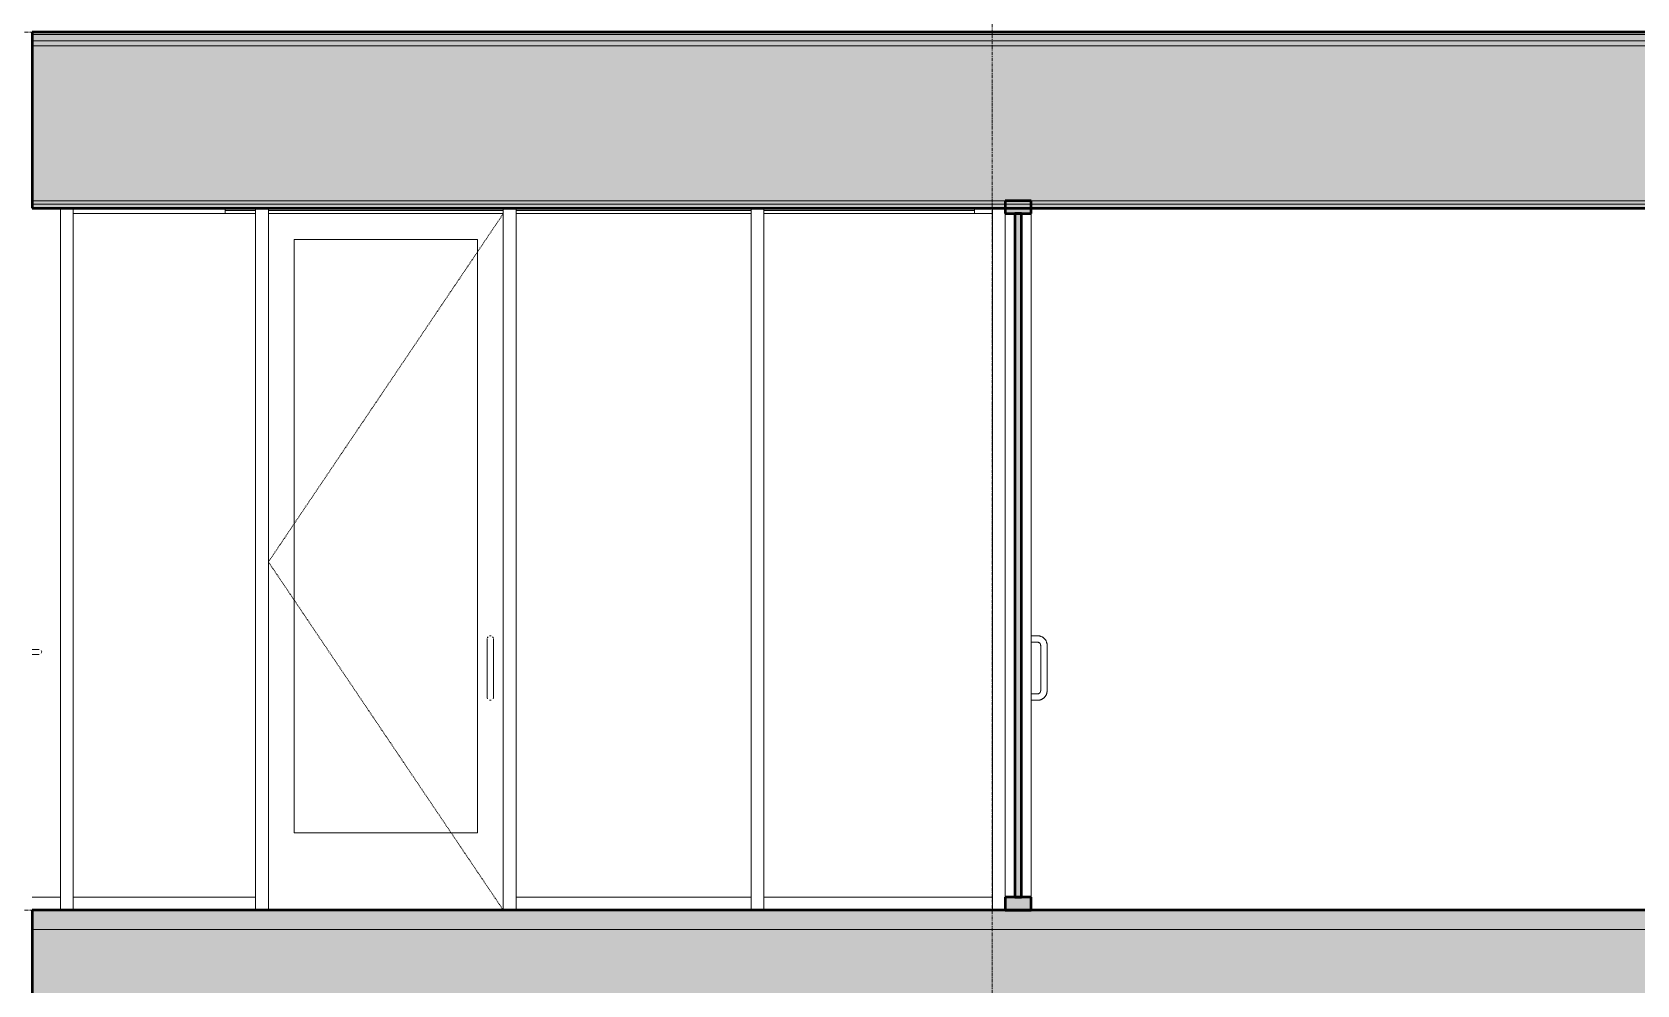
# Model space of a CAD drawing. Header units: inches. Extents: x -4168 to 1483, y -300 to 637.
# Drawn here: x -366.4 to -117.7, y -11.6 to 136 of the extents above; entities that cross this region are included whole.
import ezdxf

# ---------------------------------------------------------------- set-up
doc = ezdxf.new("R2010")
doc.units = ezdxf.units.IN
doc.header["$MEASUREMENT"] = 0
doc.linetypes.add('Dash 1_16_', pattern=[0.125, 0.0625, -0.0625])
doc.linetypes.add('Grid Line 1_2_', pattern=[0.875, 0.5, -0.125, 0.125, -0.125])
for name, color, linetype, lineweight in [('0-3', 10, 'Continuous', 13), ('0-5', 170, 'Continuous', 5), ('A-CLNG-1', 135, 'Continuous', 13), ('A-DOOR-1', 7, 'Dash 1_16_', 9), ('A-DOOR-2', 7, 'Continuous', 9), ('A-DOOR-FRAM-1', 7, 'Continuous', 9), ('A-FLOR-2', 8, 'Continuous', 5), ('A-FLOR-3', 251, 'Continuous', 5), ('A-FLOR-7', 192, 'Continuous', 50), ('A-FLOR-LEVL-1', 51, 'Grid Line 1_2_', 9), ('A-FLOR-MCUT', 51, 'Continuous', 13), ('A-FLOR-PATT-2', 8, 'Continuous', 9), ('A-GLAZ-CURT-1', 90, 'Continuous', 9), ('A-GLAZ-CURT-2', 250, 'Continuous', 50), ('A-GLAZ-CURT-3', 55, 'Continuous', 9), ('A-GLAZ-CWMG-1', 27, 'Continuous', 9), ('A-GLAZ-CWMG-2', 250, 'Continuous', 50), ('A-GLAZ-CWMG-3', 55, 'Continuous', 9), ('A-WALL-3', 135, 'Continuous', 13), ('S-GRID-1', 1, 'Grid Line 1_2_', 9)]:
    doc.layers.add(name, color=color, linetype=linetype, lineweight=lineweight)
pattern_1 = [(0, (99.771, 146.633), (15.36, 3.84), [1.267, -10.253, 1.267, -10.253, -61.44]), (0, (99.771, 146.633), (15.36, 3.84), [-23.04, 1.267, -21.773, 1.267, -10.253, -26.88]), (0, (99.771, 146.633), (15.36, 3.84), [-57.6, 1.267, -6.413, 1.267, -17.933]), (120, (105.531, 148.553), (-11.005538, 11.38215), [1.267, -10.253, 1.267, -10.253, -61.44]), (120, (105.531, 148.553), (-11.005538, 11.38215), [-23.04, 1.267, -21.773, 1.267, -10.253, -26.88]), (120, (105.531, 148.553), (-11.005538, 11.38215), [-57.6, 1.267, -6.413, 1.267, -17.933]), (240, (107.451, 156.233), (-4.354462, -15.22215), [1.267, -10.253, 1.267, -10.253, -61.44]), (240, (107.451, 156.233), (-4.354462, -15.22215), [-23.04, 1.267, -21.773, 1.267, -10.253, -26.88]), (240, (107.451, 156.233), (-4.354462, -15.22215), [-57.6, 1.267, -6.413, 1.267, -17.933])]

# ---------------------------------------------------------------- blocks, each defined once
blk = doc.blocks.new('System Panel - Glazed-2000375-BUILDING SECTION - EAST_WEST AT RAMP - LOOKING SOUTH')
at = {"layer": 'A-GLAZ-CURT-3'}
blk.add_line((-11401.05, 107.87), (-11401.05, 108.75), dxfattribs=at)
blk = doc.blocks.new('Rectangular Mullion - 2_ x 4_ rectangular-1890794-BUILDING SECTION - EAST_WEST AT RAMP - LOOKING SOUTH')
at = {"layer": 'A-GLAZ-CWMG-3'}
blk.add_line((-11426.61, 2), (-11430.99, 2), dxfattribs=at)
blk = doc.blocks.new('Storefront_Entry_Door-_Single_7051 - Store Front Single Door-2030641-BUILDING SECTION - EAST_WEST AT RAMP - LOOKING SOUTH')
at = {"layer": 'A-DOOR-2'}
for p, q in [((-11275.16, 42.5), (-11276.16, 42.5)), ((-11276.16, 41.5), (-11275.16, 41.5)), ((-11274.66, 41), (-11274.66, 34)), ((-11273.66, 34), (-11273.66, 41)), ((-11275.16, 33.5), (-11276.16, 33.5)), ((-11276.16, 32.5), (-11275.16, 32.5))]:
    blk.add_line(p, q, dxfattribs=at)
at = {"layer": 'A-DOOR-2', "flags": 128}
for points in [[(-11273.66, 41), (-11273.67, 41.06), (-11273.67, 41.12), (-11273.68, 41.18), (-11273.68, 41.24), (-11273.69, 41.3), (-11273.71, 41.36), (-11273.72, 41.41), (-11273.74, 41.47), (-11273.76, 41.53), (-11273.78, 41.58), (-11273.81, 41.64), (-11273.83, 41.69), (-11273.86, 41.75), (-11273.89, 41.8), (-11273.93, 41.85), (-11273.96, 41.9), (-11274, 41.94), (-11274.04, 41.99), (-11274.08, 42.03), (-11274.12, 42.08), (-11274.16, 42.12), (-11274.21, 42.16), (-11274.26, 42.19), (-11274.3, 42.23), (-11274.35, 42.26), (-11274.41, 42.29), (-11274.46, 42.32), (-11274.51, 42.35), (-11274.57, 42.38), (-11274.62, 42.4), (-11274.68, 42.42), (-11274.73, 42.44), (-11274.79, 42.45), (-11274.85, 42.47), (-11274.91, 42.48), (-11274.97, 42.49), (-11275.03, 42.49), (-11275.09, 42.5), (-11275.15, 42.5), (-11275.16, 42.5)], [(-11275.16, 41.5), (-11275.14, 41.5), (-11275.12, 41.5), (-11275.1, 41.5), (-11275.08, 41.49), (-11275.07, 41.49), (-11275.05, 41.49), (-11275.03, 41.48), (-11275.01, 41.47), (-11274.99, 41.47), (-11274.97, 41.46), (-11274.95, 41.45), (-11274.93, 41.44), (-11274.92, 41.43), (-11274.9, 41.42), (-11274.88, 41.41), (-11274.87, 41.4), (-11274.85, 41.39), (-11274.83, 41.38), (-11274.82, 41.36), (-11274.81, 41.35), (-11274.79, 41.33), (-11274.78, 41.32), (-11274.77, 41.3), (-11274.75, 41.29), (-11274.74, 41.27), (-11274.73, 41.25), (-11274.72, 41.24), (-11274.71, 41.22), (-11274.71, 41.2), (-11274.7, 41.18), (-11274.69, 41.16), (-11274.69, 41.14), (-11274.68, 41.12), (-11274.68, 41.1), (-11274.67, 41.08), (-11274.67, 41.07), (-11274.67, 41.05), (-11274.67, 41.03), (-11274.66, 41.01), (-11274.66, 41)], [(-11275.16, 32.5), (-11275.1, 32.5), (-11275.04, 32.5), (-11274.98, 32.51), (-11274.93, 32.52), (-11274.87, 32.53), (-11274.81, 32.54), (-11274.75, 32.56), (-11274.69, 32.58), (-11274.64, 32.6), (-11274.58, 32.62), (-11274.53, 32.64), (-11274.47, 32.67), (-11274.42, 32.7), (-11274.37, 32.73), (-11274.32, 32.76), (-11274.27, 32.8), (-11274.22, 32.83), (-11274.18, 32.87), (-11274.13, 32.91), (-11274.09, 32.95), (-11274.05, 33), (-11274.01, 33.04), (-11273.97, 33.09), (-11273.94, 33.14), (-11273.9, 33.19), (-11273.87, 33.24), (-11273.84, 33.29), (-11273.81, 33.35), (-11273.79, 33.4), (-11273.77, 33.46), (-11273.75, 33.51), (-11273.73, 33.57), (-11273.71, 33.63), (-11273.7, 33.69), (-11273.69, 33.75), (-11273.68, 33.8), (-11273.67, 33.86), (-11273.67, 33.92), (-11273.66, 33.98), (-11273.66, 34)], [(-11274.66, 34), (-11274.66, 33.98), (-11274.67, 33.96), (-11274.67, 33.94), (-11274.67, 33.92), (-11274.67, 33.9), (-11274.68, 33.88), (-11274.68, 33.86), (-11274.69, 33.84), (-11274.7, 33.82), (-11274.7, 33.81), (-11274.71, 33.79), (-11274.72, 33.77), (-11274.73, 33.75), (-11274.74, 33.73), (-11274.75, 33.72), (-11274.76, 33.7), (-11274.78, 33.69), (-11274.79, 33.67), (-11274.8, 33.66), (-11274.82, 33.64), (-11274.83, 33.63), (-11274.85, 33.61), (-11274.86, 33.6), (-11274.88, 33.59), (-11274.89, 33.58), (-11274.91, 33.57), (-11274.93, 33.56), (-11274.95, 33.55), (-11274.96, 33.54), (-11274.98, 33.53), (-11275, 33.53), (-11275.02, 33.52), (-11275.04, 33.52), (-11275.06, 33.51), (-11275.08, 33.51), (-11275.1, 33.5), (-11275.12, 33.5), (-11275.14, 33.5), (-11275.16, 33.5), (-11275.16, 33.5)]]:
    blk.add_lwpolyline(points, dxfattribs=at)
blk = doc.blocks.new('System Panel - Glazed-2030645-BUILDING SECTION - EAST_WEST AT RAMP - LOOKING SOUTH')
at = {"layer": 'A-GLAZ-CURT-1'}
blk.add_hatch(color=256, dxfattribs=at).paths.add_polyline_path([(-11277.66, 2), (-11277.66, 107.88), (-11278.66, 107.88), (-11278.66, 2)], flags=0)
at = {"layer": 'A-GLAZ-CURT-2'}
for p, q in [((-11278.66, 107.88), (-11278.66, 2)), ((-11277.66, 107.88), (-11278.66, 107.88)), ((-11277.66, 2), (-11277.66, 107.88)), ((-11278.66, 2), (-11277.66, 2))]:
    blk.add_line(p, q, dxfattribs=at)
blk = doc.blocks.new('Rectangular Mullion - 2_ x 4_ rectangular-1890806-BUILDING SECTION - EAST_WEST AT RAMP - LOOKING SOUTH')
at = {"layer": 'A-GLAZ-CWMG-1'}
blk.add_hatch(color=256, dxfattribs=at).paths.add_polyline_path([(-11278.66, 107.88), (-11276.16, 107.88), (-11276.16, 108.75), (-11280.16, 108.75), (-11280.16, 107.88)], flags=0)
at = {"layer": 'A-GLAZ-CWMG-2'}
for p, q in [((-11280.16, 109.88), (-11280.16, 107.88)), ((-11276.16, 109.88), (-11280.16, 109.88)), ((-11276.16, 107.88), (-11276.16, 109.88)), ((-11280.16, 107.88), (-11276.16, 107.88))]:
    blk.add_line(p, q, dxfattribs=at)
blk = doc.blocks.new('Rectangular Mullion - 2_ x 4_ rectangular-1890807-BUILDING SECTION - EAST_WEST AT RAMP - LOOKING SOUTH')
at = {"layer": 'A-GLAZ-CWMG-1'}
blk.add_hatch(color=256, dxfattribs=at).paths.add_polyline_path([(-11277.66, 0), (-11276.16, 0), (-11276.16, 2), (-11280.16, 2), (-11280.16, 0), (-11278.66, 0)], flags=0)
at = {"layer": 'A-GLAZ-CWMG-2'}
for p, q in [((-11280.16, 2), (-11280.16, 0)), ((-11276.16, 2), (-11280.16, 2)), ((-11280.16, 0), (-11276.16, 0)), ((-11276.16, 0), (-11276.16, 2))]:
    blk.add_line(p, q, dxfattribs=at)
blk = doc.blocks.new('Rectangular Mullion - 2_ x 4_ rectangular-2030640-BUILDING SECTION - EAST_WEST AT RAMP - LOOKING SOUTH')
at = {"layer": 'A-GLAZ-CWMG-3'}
for p, q in [((-11280.16, 2), (-11280.16, 107.88)), ((-11276.16, 107.88), (-11276.16, 2))]:
    blk.add_line(p, q, dxfattribs=at)
blk = doc.blocks.new('System Panel - Glazed-2030649-BUILDING SECTION - EAST_WEST AT RAMP - LOOKING SOUTH')
at = {"layer": 'A-GLAZ-CURT-3'}
blk.add_line((-11282.16, 107.88), (-11317.56, 107.88), dxfattribs=at)
blk = doc.blocks.new('Rectangular Mullion - 2_ x 4_ rectangular-1890816-BUILDING SECTION - EAST_WEST AT RAMP - LOOKING SOUTH')
at = {"layer": 'A-GLAZ-CWMG-3'}
for p, q in [((-11317.56, 0), (-11317.56, 2)), ((-11317.56, 2), (-11282.16, 2)), ((-11282.16, 2), (-11282.16, 0))]:
    blk.add_line(p, q, dxfattribs=at)
blk = doc.blocks.new('Rectangular Mullion - 2_ x 4_ rectangular-2030642-BUILDING SECTION - EAST_WEST AT RAMP - LOOKING SOUTH')
at = {"layer": 'A-GLAZ-CWMG-3'}
for p, q in [((-11426.61, 108.75), (-11426.61, 0)), ((-11424.61, 108.75), (-11424.61, 0))]:
    blk.add_line(p, q, dxfattribs=at)
blk = doc.blocks.new('Rectangular Mullion - 2_ x 4_ rectangular-2030650-BUILDING SECTION - EAST_WEST AT RAMP - LOOKING SOUTH')
at = {"layer": 'A-GLAZ-CWMG-3'}
blk.add_line((-11282.16, 0), (-11282.16, 108.75), dxfattribs=at)
blk = doc.blocks.new('Storefront_Entry_Door-_Single_7051 - Store Front Single Door-2030651-BUILDING SECTION - EAST_WEST AT RAMP - LOOKING SOUTH')
at = {"layer": 'A-DOOR-1'}
for p, q in [((-11394.36, 53.94), (-11357.96, 107.88)), ((-11357.96, 0), (-11394.36, 53.94))]:
    blk.add_line(p, q, dxfattribs=at)
at = {"layer": 'A-DOOR-2'}
for p, q in [((-11360.46, 41), (-11360.46, 34)), ((-11359.46, 34), (-11359.46, 41))]:
    blk.add_line(p, q, dxfattribs=at)
at = {"layer": 'A-DOOR-2', "flags": 128}
for points in [[(-11360.46, 42), (-11360.46, 42), (-11360.46, 42), (-11360.46, 41.99), (-11360.46, 41.99), (-11360.46, 41.98), (-11360.46, 41.97), (-11360.46, 41.96), (-11360.46, 41.95), (-11360.46, 41.94), (-11360.46, 41.92), (-11360.46, 41.9), (-11360.46, 41.89), (-11360.46, 41.87), (-11360.46, 41.85), (-11360.46, 41.83), (-11360.46, 41.8), (-11360.46, 41.78), (-11360.46, 41.75), (-11360.46, 41.72), (-11360.46, 41.7), (-11360.46, 41.67), (-11360.46, 41.64), (-11360.46, 41.61), (-11360.46, 41.57), (-11360.46, 41.54), (-11360.46, 41.51), (-11360.46, 41.47), (-11360.46, 41.44), (-11360.46, 41.4), (-11360.46, 41.36), (-11360.46, 41.32), (-11360.46, 41.29), (-11360.46, 41.25), (-11360.46, 41.21), (-11360.46, 41.17), (-11360.46, 41.13), (-11360.46, 41.09), (-11360.46, 41.05), (-11360.46, 41.01), (-11360.46, 41)], [(-11359.46, 41), (-11359.46, 41.04), (-11359.46, 41.08), (-11359.46, 41.12), (-11359.46, 41.16), (-11359.46, 41.2), (-11359.46, 41.24), (-11359.46, 41.28), (-11359.46, 41.31), (-11359.46, 41.35), (-11359.46, 41.39), (-11359.46, 41.43), (-11359.46, 41.46), (-11359.46, 41.5), (-11359.46, 41.53), (-11359.46, 41.56), (-11359.46, 41.6), (-11359.46, 41.63), (-11359.46, 41.66), (-11359.46, 41.69), (-11359.46, 41.72), (-11359.46, 41.74), (-11359.46, 41.77), (-11359.46, 41.8), (-11359.46, 41.82), (-11359.46, 41.84), (-11359.46, 41.86), (-11359.46, 41.88), (-11359.46, 41.9), (-11359.46, 41.92), (-11359.46, 41.93), (-11359.46, 41.95), (-11359.46, 41.96), (-11359.46, 41.97), (-11359.46, 41.98), (-11359.46, 41.99), (-11359.46, 41.99), (-11359.46, 42), (-11359.46, 42), (-11359.46, 42)], [(-11360.46, 34), (-11360.46, 33.96), (-11360.46, 33.92), (-11360.46, 33.88), (-11360.46, 33.84), (-11360.46, 33.8), (-11360.46, 33.76), (-11360.46, 33.72), (-11360.46, 33.69), (-11360.46, 33.65), (-11360.46, 33.61), (-11360.46, 33.57), (-11360.46, 33.54), (-11360.46, 33.5), (-11360.46, 33.47), (-11360.46, 33.44), (-11360.46, 33.4), (-11360.46, 33.37), (-11360.46, 33.34), (-11360.46, 33.31), (-11360.46, 33.28), (-11360.46, 33.26), (-11360.46, 33.23), (-11360.46, 33.2), (-11360.46, 33.18), (-11360.46, 33.16), (-11360.46, 33.14), (-11360.46, 33.12), (-11360.46, 33.1), (-11360.46, 33.08), (-11360.46, 33.07), (-11360.46, 33.05), (-11360.46, 33.04), (-11360.46, 33.03), (-11360.46, 33.02), (-11360.46, 33.01), (-11360.46, 33.01), (-11360.46, 33), (-11360.46, 33), (-11360.46, 33)], [(-11359.46, 33), (-11359.46, 33), (-11359.46, 33), (-11359.46, 33.01), (-11359.46, 33.01), (-11359.46, 33.02), (-11359.46, 33.03), (-11359.46, 33.04), (-11359.46, 33.05), (-11359.46, 33.06), (-11359.46, 33.08), (-11359.46, 33.1), (-11359.46, 33.11), (-11359.46, 33.13), (-11359.46, 33.15), (-11359.46, 33.17), (-11359.46, 33.2), (-11359.46, 33.22), (-11359.46, 33.25), (-11359.46, 33.28), (-11359.46, 33.3), (-11359.46, 33.33), (-11359.46, 33.36), (-11359.46, 33.39), (-11359.46, 33.43), (-11359.46, 33.46), (-11359.46, 33.49), (-11359.46, 33.53), (-11359.46, 33.56), (-11359.46, 33.6), (-11359.46, 33.64), (-11359.46, 33.68), (-11359.46, 33.71), (-11359.46, 33.75), (-11359.46, 33.79), (-11359.46, 33.83), (-11359.46, 33.87), (-11359.46, 33.91), (-11359.46, 33.95), (-11359.46, 33.99), (-11359.46, 34)]]:
    blk.add_lwpolyline(points, dxfattribs=at)
at = {"layer": 'A-DOOR-2'}
for centre, start, end in [((-11359.96, 42), 135, 165), ((-11359.96, 42), 90, 105), ((-11359.96, 42), 75, 90), ((-11359.96, 42), 15, 45), ((-11359.96, 33), 180, 210), ((-11359.96, 33), 255, 270), ((-11359.96, 33), 270, 285), ((-11359.96, 33), 330, 0)]:
    blk.add_arc(centre, 0.5, start, end, dxfattribs=at)
at = {"layer": 'A-DOOR-FRAM-1'}
for p, q in [((-11357.96, 107.88), (-11394.36, 107.88)), ((-11394.36, 107.88), (-11394.36, 0)), ((-11357.96, 0), (-11357.96, 107.88)), ((-11390.36, 103.88), (-11361.96, 103.88)), ((-11390.36, 12), (-11390.36, 103.88)), ((-11361.96, 103.88), (-11361.96, 12)), ((-11361.96, 12), (-11390.36, 12))]:
    blk.add_line(p, q, dxfattribs=at)
blk = doc.blocks.new('Rectangular Mullion - 2_ x 4_ rectangular-V13-BUILDING SECTION - EAST_WEST AT RAMP - LOOKING SOUTH')
at = {"layer": 'A-GLAZ-CWMG-3'}
for p, q in [((-11357.96, 108.75), (-11357.96, 0)), ((-11355.96, 108.75), (-11355.96, 0))]:
    blk.add_line(p, q, dxfattribs=at)
blk = doc.blocks.new('System Panel - Glazed-2100826-BUILDING SECTION - EAST_WEST AT RAMP - LOOKING SOUTH')
at = {"layer": 'A-GLAZ-CURT-3'}
blk.add_line((-11396.36, 107.88), (-11424.61, 107.88), dxfattribs=at)
blk = doc.blocks.new('System Panel - Glazed-2030653-BUILDING SECTION - EAST_WEST AT RAMP - LOOKING SOUTH')
at = {"layer": 'A-GLAZ-CURT-3'}
blk.add_line((-11319.56, 107.88), (-11355.96, 107.88), dxfattribs=at)
blk = doc.blocks.new('Rectangular Mullion - 2_ x 4_ rectangular-2100825-BUILDING SECTION - EAST_WEST AT RAMP - LOOKING SOUTH')
at = {"layer": 'A-GLAZ-CWMG-3'}
for p, q in [((-11424.61, 0), (-11424.61, 2)), ((-11424.61, 2), (-11396.36, 2)), ((-11396.36, 2), (-11396.36, 0))]:
    blk.add_line(p, q, dxfattribs=at)
blk = doc.blocks.new('Rectangular Mullion - 2_ x 4_ rectangular-2030648-BUILDING SECTION - EAST_WEST AT RAMP - LOOKING SOUTH')
at = {"layer": 'A-GLAZ-CWMG-3'}
for p, q in [((-11396.36, 108.75), (-11396.36, 0)), ((-11394.36, 108.75), (-11394.36, 0))]:
    blk.add_line(p, q, dxfattribs=at)
blk = doc.blocks.new('Rectangular Mullion - 2_ x 4_ rectangular-1978850-BUILDING SECTION - EAST_WEST AT RAMP - LOOKING SOUTH')
at = {"layer": 'A-GLAZ-CWMG-3'}
for p, q in [((-11355.96, 0), (-11355.96, 2)), ((-11355.96, 2), (-11319.56, 2)), ((-11319.56, 2), (-11319.56, 0))]:
    blk.add_line(p, q, dxfattribs=at)
blk = doc.blocks.new('CTR - 1st Phase - Common Walls_rvt-2-BUILDING SECTION - EAST_WEST AT RAMP - LOOKING SOUTH')
at = {"layer": '0-3'}
for name, p in [('Rectangular Mullion - 2_ x 4_ rectangular-1890806-BUILDING SECTION - EAST_WEST AT RAMP - LOOKING SOUTH', (0, 0)), ('Rectangular Mullion - 2_ x 4_ rectangular-2030642-BUILDING SECTION - EAST_WEST AT RAMP - LOOKING SOUTH', (0, 0)), ('System Panel - Glazed-2100826-BUILDING SECTION - EAST_WEST AT RAMP - LOOKING SOUTH', (0, 0)), ('System Panel - Glazed-2000375-BUILDING SECTION - EAST_WEST AT RAMP - LOOKING SOUTH', (0, 0)), ('Rectangular Mullion - 2_ x 4_ rectangular-2030648-BUILDING SECTION - EAST_WEST AT RAMP - LOOKING SOUTH', (0, 0)), ('Storefront_Entry_Door-_Single_7051 - Store Front Single Door-2030651-BUILDING SECTION - EAST_WEST AT RAMP - LOOKING SOUTH', (0, 0)), ('Rectangular Mullion - 2_ x 4_ rectangular-V13-BUILDING SECTION - EAST_WEST AT RAMP - LOOKING SOUTH', (0, 0)), ('System Panel - Glazed-2030653-BUILDING SECTION - EAST_WEST AT RAMP - LOOKING SOUTH', (0, 0)), ('Rectangular Mullion - 2_ x 4_ rectangular-2030648-BUILDING SECTION - EAST_WEST AT RAMP - LOOKING SOUTH', (76.8, 0)), ('System Panel - Glazed-2030649-BUILDING SECTION - EAST_WEST AT RAMP - LOOKING SOUTH', (0, 0)), ('Rectangular Mullion - 2_ x 4_ rectangular-2030650-BUILDING SECTION - EAST_WEST AT RAMP - LOOKING SOUTH', (0, 0)), ('Rectangular Mullion - 2_ x 4_ rectangular-2030640-BUILDING SECTION - EAST_WEST AT RAMP - LOOKING SOUTH', (0, 0)), ('System Panel - Glazed-2030645-BUILDING SECTION - EAST_WEST AT RAMP - LOOKING SOUTH', (0, 0)), ('Storefront_Entry_Door-_Single_7051 - Store Front Single Door-2030641-BUILDING SECTION - EAST_WEST AT RAMP - LOOKING SOUTH', (0, 0)), ('Rectangular Mullion - 2_ x 4_ rectangular-1890794-BUILDING SECTION - EAST_WEST AT RAMP - LOOKING SOUTH', (0, 0)), ('Rectangular Mullion - 2_ x 4_ rectangular-2100825-BUILDING SECTION - EAST_WEST AT RAMP - LOOKING SOUTH', (0, 0)), ('Rectangular Mullion - 2_ x 4_ rectangular-1978850-BUILDING SECTION - EAST_WEST AT RAMP - LOOKING SOUTH', (0, 0)), ('Rectangular Mullion - 2_ x 4_ rectangular-1890816-BUILDING SECTION - EAST_WEST AT RAMP - LOOKING SOUTH', (0, 0)), ('Rectangular Mullion - 2_ x 4_ rectangular-1890807-BUILDING SECTION - EAST_WEST AT RAMP - LOOKING SOUTH', (0, 0))]:
    blk.add_blockref(name, p, dxfattribs=at)
blk = doc.blocks.new('HOLLOW METAL - STAIR DOOR-2009181-BUILDING SECTION - EAST_WEST AT RAMP - LOOKING SOUTH')
at = {"layer": 'A-DOOR-2'}
for p, q in [((-11430.49, 40.39), (-11430.99, 40.39)), ((-11430.99, 39.61), (-11430.49, 39.61))]:
    blk.add_line(p, q, dxfattribs=at)
at = {"layer": 'A-DOOR-2', "flags": 128}
for points in [[(-11429.9, 40.39), (-11429.9, 40.39), (-11429.9, 40.39), (-11429.91, 40.39), (-11429.91, 40.39), (-11429.91, 40.39), (-11429.92, 40.39), (-11429.93, 40.39), (-11429.93, 40.39), (-11429.94, 40.39), (-11429.95, 40.39), (-11429.96, 40.39), (-11429.97, 40.39), (-11429.98, 40.39), (-11429.99, 40.39), (-11430.01, 40.39), (-11430.02, 40.39), (-11430.03, 40.39), (-11430.05, 40.39), (-11430.07, 40.39), (-11430.08, 40.39), (-11430.1, 40.39), (-11430.12, 40.39), (-11430.14, 40.39), (-11430.15, 40.39), (-11430.17, 40.39), (-11430.19, 40.39), (-11430.21, 40.39), (-11430.24, 40.39), (-11430.26, 40.39), (-11430.28, 40.39), (-11430.3, 40.39), (-11430.32, 40.39), (-11430.35, 40.39), (-11430.37, 40.39), (-11430.39, 40.39), (-11430.42, 40.39), (-11430.44, 40.39), (-11430.46, 40.39), (-11430.49, 40.39), (-11430.49, 40.39)], [(-11430.49, 39.61), (-11430.47, 39.61), (-11430.45, 39.61), (-11430.42, 39.61), (-11430.4, 39.61), (-11430.38, 39.61), (-11430.35, 39.61), (-11430.33, 39.61), (-11430.31, 39.61), (-11430.29, 39.61), (-11430.26, 39.61), (-11430.24, 39.61), (-11430.22, 39.61), (-11430.2, 39.61), (-11430.18, 39.61), (-11430.16, 39.61), (-11430.14, 39.61), (-11430.12, 39.61), (-11430.1, 39.61), (-11430.09, 39.61), (-11430.07, 39.61), (-11430.05, 39.61), (-11430.04, 39.61), (-11430.02, 39.61), (-11430.01, 39.61), (-11430, 39.61), (-11429.98, 39.61), (-11429.97, 39.61), (-11429.96, 39.61), (-11429.95, 39.61), (-11429.94, 39.61), (-11429.93, 39.61), (-11429.93, 39.61), (-11429.92, 39.61), (-11429.92, 39.61), (-11429.91, 39.61), (-11429.91, 39.61), (-11429.91, 39.61), (-11429.9, 39.61), (-11429.9, 39.61)]]:
    blk.add_lwpolyline(points, dxfattribs=at)
at = {"layer": 'A-DOOR-2'}
for start, end in [(90, 97.2275), (0, 30), (330, 0), (262.7725, 270)]:
    blk.add_arc((-11429.9, 40), 0.394, start, end, dxfattribs=at)
blk = doc.blocks.new('CTR - 1st Phase -Stairs _ Elevators_rvt-2-BUILDING SECTION - EAST_WEST AT RAMP - LOOKING SOUTH')
at = {"layer": '0-3'}
blk.add_blockref('HOLLOW METAL - STAIR DOOR-2009181-BUILDING SECTION - EAST_WEST AT RAMP - LOOKING SOUTH', (0, 0), dxfattribs=at)

msp = doc.modelspace()

# ---------------------------------------------------------------- hatches: boundary and pattern name
at = {"layer": 'A-FLOR-2'}
h = msp.add_hatch(color=256, dxfattribs=at)
h.paths.add_polyline_path([(-1018.4145, 135.625), (-774.4226, 135.625), (-774.4226, 135.875), (-1045.7726, 135.875), (-1045.7726, 135.625), (-1021.6226, 135.625)], flags=0)
h.paths.add_polyline_path([(834.9012, 135.625), (1076.1274, 135.625), (1076.1274, 135.875), (-366.4226, 135.875), (-366.4226, 135.625), (806.3335, 135.625)], flags=0)
at = {"layer": 'A-FLOR-3'}
h = msp.add_hatch(color=256, dxfattribs=at)
h.paths.add_polyline_path([(-1016.4976, 109.375), (-778.1726, 109.3827), (-778.1726, 109.875), (-1016.4976, 109.875), (-1016.4976, 109.4358)], flags=0)
h.paths.add_polyline_path([(-774.4226, 109.375), (-774.4226, 109.875), (-774.6726, 109.875), (-774.6726, 109.375)], flags=0)
h.paths.add_polyline_path([(756.0367, 109.375), (1046.8524, 109.375), (1046.8524, 109.875), (-366.4226, 109.875), (-366.4226, 109.375), (711.9774, 109.375)], flags=0)
at = {"layer": 'A-FLOR-PATT-2'}
h = msp.add_hatch(dxfattribs=at)
h.set_pattern_fill('FP_25', color=256, style=0, pattern_type=2)
h.set_pattern_definition([(0, (99.771, 146.633), (0, 4.798), []), (315, (99.7708, 146.633), (4.798427, 0), [6.786, -6.786]), (45, (99.7708, 146.633), (4.798427, 0), [6.786, -6.786])])
h.paths.add_polyline_path([(-1022.6226, 133.875), (-774.4226, 133.875), (-774.4226, 134.625), (-1051.2726, 134.625), (-1051.2726, 133.875), (-1023.6226, 133.875)], flags=0)
h.paths.add_polyline_path([(834.9012, 133.875), (1081.6274, 133.875), (1081.5963, 134.625), (-366.4226, 134.625), (-366.4226, 133.875), (821.9952, 133.875)], flags=0)
h = msp.add_hatch(dxfattribs=at)
h.set_pattern_fill('FP_24', color=256, style=0, pattern_type=2)
h.set_pattern_definition(pattern_1)
h.paths.add_polyline_path([(-1045.1476, 134.625), (-774.4226, 134.625), (-774.4226, 135.625), (-1045.7726, 135.625), (-1045.7726, 134.625)], flags=0)
h.paths.add_polyline_path([(834.9012, 134.625), (1076.1274, 134.625), (1076.1274, 135.625), (-366.4226, 135.625), (-366.4226, 134.625), (815.2831, 134.625)], flags=0)
h = msp.add_hatch(dxfattribs=at)
h.set_pattern_fill('FP_26', color=256, style=0, pattern_type=2)
h.set_pattern_definition([(161.57, (100.2508, 147.113), (-3.8399538, -1.54e-05), [0, -27.322, 3.034, 0]), (18.43, (99.2908, 147.113), (-3.8399538, 1.54e-05), [0, -27.322, 3.034, 0]), (108.43, (100.2508, 147.113), (1.919622, -9.6005246), [9.106, -21.25]), (71.57, (99.2908, 147.113), (1.919622, 9.6005246), [9.106, -21.25])])
h.paths.add_polyline_path([(-1051.2726, 109.875), (-774.4226, 109.875), (-774.4226, 133.875), (-1051.2726, 133.875), (-1051.2726, 114.4085)], flags=0)
h.paths.add_polyline_path([(-366.4226, 109.875), (1081.6274, 109.875), (1081.6274, 133.875), (-366.4226, 133.875), (-366.4226, 114.4085)], flags=0)
h = msp.add_hatch(dxfattribs=at)
h.set_pattern_fill('FP_23', color=256, style=0, pattern_type=2)
h.set_pattern_definition([(0, (99.771, 146.633), (30.72, 7.68), [1.267, -21.773, 1.267, -21.773, -122.88]), (0, (99.771, 146.633), (30.72, 7.68), [-46.08, 1.267, -44.813, 1.267, -21.773, -53.76]), (0, (99.771, 146.633), (30.72, 7.68), [-115.2, 1.267, -14.093, 1.267, -37.133]), (120, (111.291, 150.473), (-22.011075, 22.7643), [1.267, -21.773, 1.267, -21.773, -122.88]), (120, (111.291, 150.473), (-22.011075, 22.7643), [-46.08, 1.267, -44.813, 1.267, -21.773, -53.76]), (120, (111.291, 150.473), (-22.011075, 22.7643), [-115.2, 1.267, -14.093, 1.267, -37.133]), (240, (115.131, 165.833), (-8.708925, -30.4443), [1.267, -21.773, 1.267, -21.773, -122.88]), (240, (115.131, 165.833), (-8.708925, -30.4443), [-46.08, 1.267, -44.813, 1.267, -21.773, -53.76]), (240, (115.131, 165.833), (-8.708925, -30.4443), [-115.2, 1.267, -14.093, 1.267, -37.133])])
h.paths.add_polyline_path([(-774.6726, 108.75), (-774.4226, 108.75), (-774.4226, 109.375), (-774.6726, 109.375), (-774.6726, 108.7506)], flags=0)
h.paths.add_polyline_path([(-778.1726, 108.75), (-778.1726, 109.375), (-1016.4976, 109.375), (-1016.4976, 108.75), (-778.4226, 108.75)], flags=0)
h.paths.add_polyline_path([(-366.4226, 108.75), (1046.8524, 108.75), (1046.8524, 109.375), (-366.4226, 109.375)], flags=0)
h = msp.add_hatch(dxfattribs=at)
h.set_pattern_fill('FP_24', color=256, style=0, pattern_type=2)
h.set_pattern_definition(pattern_1)
h.paths.add_polyline_path([(-776.6226, -3), (-774.4226, -3), (-774.4226, 0), (-1022.6226, 0), (-1022.6226, -3), (-778.4226, -3)], flags=0)
h.paths.add_polyline_path([(691.7774, -3), (1052.9774, -3), (1052.9774, 0), (-366.4226, 0), (-366.4226, -3), (677.1722, -3)], flags=0)
h = msp.add_hatch(dxfattribs=at)
h.set_pattern_fill('FP_35', color=256, style=0, pattern_type=2)
h.set_pattern_definition([(50, (99.77, 146.633), (27.5427, -2.4099), [2.88, -31.68]), (355, (99.77, 146.633), (-5.32784, 28.8843), [2.304, -25.344]), (100.451, (102.067, 146.432), (22.2153, 26.4739), [2.448, -26.924]), (46.184, (99.77, 154.313), (40.9819, -6.3564), [4.32, -47.52]), (96.636, (103.187, 153.784), (35.8907, 37.4062), [3.671, -40.386]), (351.184, (99.77, 154.313), (35.891, 37.4062), [3.456, -38.016]), (21, (103.61, 152.393), (22.92104, -15.46073), [2.88, -31.68]), (326, (103.61, 152.393), (9.3435, 27.84574), [2.304, -25.344]), (71.451, (105.522, 151.105), (32.2648, 12.3844), [2.448, -26.924]), (37.5, (99.771, 146.633), (0.466855, 12.78271), [1.267, -23.77, 1.267, -24.461, -25.44]), (37.5, (99.771, 146.633), (0.466855, 12.78271), [-50.765, 1.267, -24.173]), (7.5, (99.771, 146.633), (10.10159, 15.14509), [1.267, -13.402, 1.267, -23.194, -9.696]), (7.5, (99.771, 146.633), (10.10159, 15.14509), [-39.13, 1.267, -8.429]), (327.5, (91.208, 146.633), (20.49916, -0.86578), [1.267, -8.333, 1.267, -28.685, -39.744]), (327.5, (91.208, 146.633), (20.49916, -0.86578), [-39.552, 1.267, -38.477]), (317.5, (87.368, 146.633), (22.39478, 3.8443), [1.267, -11.213, 1.267, -18.624, -28.224]), (317.5, (87.368, 146.633), (22.39478, 3.8443), [-32.371, 1.267, -26.957])])
h.paths.add_polyline_path([(-1018.6224, -15), (-766.4226, -15), (-766.4226, -3), (-1022.6226, -3), (-1022.6226, -15), (-1018.6226, -15)], flags=0)
h.paths.add_polyline_path([(203.9852, -15), (1052.9774, -15), (1052.9774, -3.25), (1047.4774, -3.249), (1047.4774, -3), (-366.4226, -3), (-366.4226, -15), (125.1207, -15)], flags=0)

# ---------------------------------------------------------------- linework, layer by layer
at = {"layer": 'A-CLNG-1'}
for p, q in [((-331.7929, 108.375), (-336.488, 108.375)), ((-293.3944, 108.375), (-329.7929, 108.375)), ((-254.996, 108.375), (-291.3944, 108.375)), ((-220.3476, 108.375), (-252.996, 108.375))]:
    msp.add_line(p, q, dxfattribs=at)
at = {"layer": 'A-FLOR-7'}
for p, q in [((1075.5024, 136), (-366.4226, 136)), ((-366.4226, 136), (-366.4226, 108.75)), ((-366.4226, 108.75), (1046.8524, 108.75)), ((1052.9774, 0), (-366.4226, 0)), ((-366.4226, 0), (-366.4226, -15))]:
    msp.add_line(p, q, dxfattribs=at)
at = {"layer": 'A-FLOR-LEVL-1'}
for p, q in [((-1138.4549, 136), (1405.5613, 136)), ((-1138.4549, 0), (1405.5613, 0))]:
    msp.add_line(p, q, dxfattribs=at)
at = {"layer": 'A-FLOR-MCUT'}
for p, q in [((1076.1274, 135.875), (-366.4226, 135.875)), ((1076.1274, 135.625), (-366.4226, 135.625)), ((1076.1274, 134.625), (-366.4226, 134.625)), ((1081.6274, 133.875), (-366.4226, 133.875)), ((1046.8524, 109.875), (-366.4226, 109.875)), ((1046.8524, 109.375), (-366.4226, 109.375)), ((1052.9774, -3), (-366.4226, -3))]:
    msp.add_line(p, q, dxfattribs=at)
at = {"layer": 'A-WALL-3'}
msp.add_line((-220.3476, 108.75), (-220.3476, 107.875), dxfattribs=at)
at = {"layer": 'S-GRID-1'}
msp.add_line((-217.6226, -159.8356), (-217.6226, 428.6716), dxfattribs=at)

# ---------------------------------------------------------------- block references
at = {"layer": '0-5'}
for name in ['CTR - 1st Phase -Stairs _ Elevators_rvt-2-BUILDING SECTION - EAST_WEST AT RAMP - LOOKING SOUTH', 'CTR - 1st Phase - Common Walls_rvt-2-BUILDING SECTION - EAST_WEST AT RAMP - LOOKING SOUTH']:
    msp.add_blockref(name, (11064.5668, 0), dxfattribs=at)

doc.saveas('drawing.dxf')
